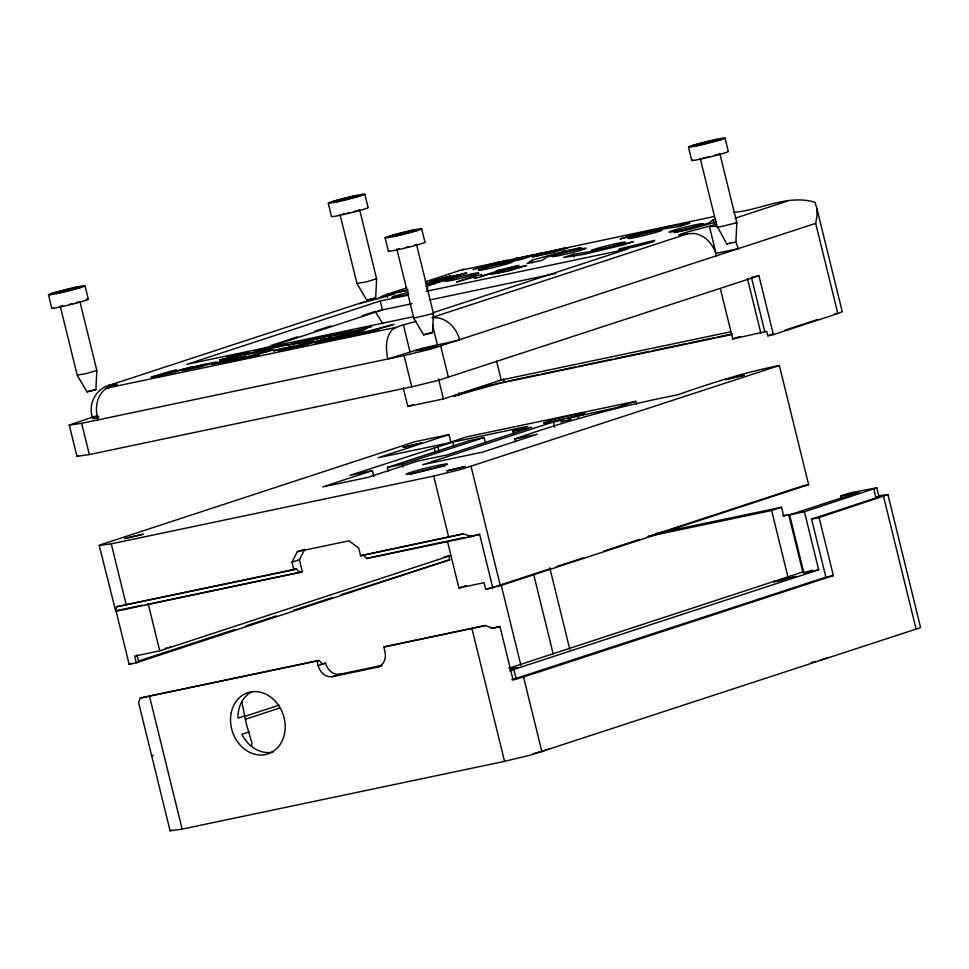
<?xml version="1.0" encoding="UTF-8"?>
<svg xmlns="http://www.w3.org/2000/svg" width="969" height="969" viewBox="0 0 969 969"><rect width="100%" height="100%" fill="white"/><g stroke="black" fill="none" stroke-linecap="round" stroke-linejoin="round"><path stroke-width="1.45" d="M60.223 306.083L77.217 375.269L86.956 391.827L91.183 391.04L95.883 389.671L96.852 370.521L79.858 301.335M339.998 214.44L356.992 283.626L366.73 300.184L369.819 299.675L375.657 298.028L376.626 278.878L359.632 209.692L358.07 210.334M396.842 249.069L413.836 318.256L423.574 334.814L427.801 334.026L432.501 332.658L433.47 313.496L416.476 244.309M720.391 288.81L732.709 338.956L766.673 331.362L767.775 335.819L773.395 334.644L837.834 313.532L815.68 223.367L817.049 215.312L816.794 208.129L815.026 202.327C787.906 193.909 760.495 210.116 733.618 212.429M251.346 746.324L252.073 743.453L246.356 724L241.802 701.641M322.544 664.153L319.08 660.458L140.263 698.043L138.567 702.452L170.084 830.784L182.136 829.125L504.558 761.368L531.472 754.839L919.206 628.082L920.55 627.379L887.943 494.59L878.544 495.716M299.918 572.606L296.344 568.96L116.559 606.739L115.735 611.318L302.28 571.843L299.433 559.743L304.763 549.338M116.559 606.739L293.861 569.772L291.996 562.177L297.301 551.676L303.515 549.726M426.772 289.368L427.983 287.975M531.654 260.31L527.184 263.532L542.18 260.382L546.649 257.148L581.121 247.628L566.126 250.777L531.654 260.31L532.32 262.987M715.812 219.321L713.087 219.89L708.618 223.112L674.145 232.645L689.141 229.496L716.43 221.949M97.942 415.992L92.37 417.167C87.04 400.912 100.11 383.009 117.128 384.439C99.553 386.147 92.951 404.376 98.16 419.843M415.931 321.405C407.997 323.803 399.47 325.124 392.36 329.545C385.238 337.466 385.723 349.203 387.782 358.99L422.508 348.186L459.669 339.998C456.69 327.873 445.595 316.1 432.283 317.832M773.395 334.644L758.921 275.729L438.327 380.393L411.764 386.813L89.342 454.558L76.939 456.338L69.271 425.088L95.228 416.234M76.939 456.338L78.114 455.684M77.677 375.027L86.52 373.549L96.646 370.424M86.956 391.827L89.39 391.028M357.464 283.384L366.294 281.906L376.432 278.793M366.73 300.184L367.445 299.893M414.296 318.002L433.47 313.496L432.416 313.496M423.574 334.814L427.111 333.724M717.666 227.267L726.944 244.067L735.871 241.911L736.84 222.761L719.846 153.574L718.271 154.216M726.944 244.067L727.658 243.776M115.735 611.318L99.226 545.486L100.558 544.784L414.853 441.743L448.974 434.572L450.767 441.876M115.335 611.112L116.001 610.761L129.168 664.322L136.254 662.832L449.761 559.731L448.768 555.721L443.984 557.175M129.168 664.322L131.893 663.232M170.617 646.723L169.078 647.353M834.515 313.895L835.52 313.362M816.794 208.129L842.255 311.727L837.834 313.532M151.721 756.014L153.066 755.311M170.084 830.784L171.428 830.082M511.838 679.754L825.867 577.161L811.586 519.105L878.071 497.23L878.968 496.758L876.763 487.831L804.44 511.765L789.626 514.878L803.87 572.909L818.672 569.796L804.44 511.765M887.943 494.59L819.084 517.555L811.586 519.105M462.383 269.939L714.371 216.475M359.293 303.709L384.584 296.817A20.943 1.054 -13.8 0 0 395.485 293.244L386.655 294.455L381.108 296.562A27.265 22.65 71.9 0 0 378.152 298.658M414.902 244.963L416.016 244.563M364.853 301.601L108.092 385.698L108.782 388.521M406.738 287.878L386.655 294.455L387.346 297.277M425.391 281.761L464.127 269.067M426.19 284.426L431.689 282.621L426.336 283.747M427.038 284.729L443.196 280.211L432.864 283.59L437.855 282.536L452.051 277.885L425.5 283.469M408.397 295.06L380.236 300.971L186.932 364.296L413.63 316.657M426.336 285.734L435.578 283.287L425.9 286.461M500.912 261.4L473.042 269.503L496.479 264.573L499.713 263.52L490.968 265.361L506.872 260.152M518.56 257.693L515.338 258.747L531.811 255.283L508.568 261.158L523.369 258.045L519.13 259.438L499.98 263.847L521.843 259.244L540.993 252.982M475.646 275.79L456.496 282.064L474.81 276.71L474.095 278.357L479.897 277.146L499.035 270.872L481.024 276.129L481.617 274.53L475.646 275.79L476.3 278.466M270.508 345.691L297.725 336.776M314.913 331.144L330.671 325.984M362.188 315.664L375.088 311.449L382.973 323.767M262.151 349.3L382.428 309.898L380.236 300.971M573.406 254.266L563.667 257.451L583.932 254.338L623.661 244.854L633.387 241.669L593.658 251.153L573.406 254.266L574.06 256.942M434.366 312.297L627.682 248.972L426.178 291.318M432.222 317.432L687.651 233.759L693.647 233.444A27.314 22.699 71.9 0 1 705.347 238.265A27.81 23.111 71.9 0 1 716.527 255.852M716.636 224.275L689.722 231.409A20.943 1.054 -13.8 0 0 678.821 234.982L687.651 233.759M735.289 218.158L786.925 201.237M69.271 425.088L81.662 423.32L404.085 355.562L430.648 349.143L815.68 223.367M403.237 387.794L407.816 406.423L413.46 404.582M407.816 406.423L443.427 398.937L501.227 380.005L730.759 331.773M466.319 392.082L454.013 396.115L499.301 383.409L732.612 334.341M732.709 338.956L739.904 336.606M448.974 434.572L378.164 457.768L447.145 443.269L466.973 436.777L635.676 401.323L636.391 404.23M767.775 335.819L773.492 333.954M784.951 330.199L817.884 319.407M513.558 433.955L512.88 431.205L527.754 426.336L452.765 442.094L349.882 475.355L372.375 470.619L373.816 476.506M372.375 470.619L322.81 486.862L367.796 477.414L417.373 461.171L447.363 454.873L531.618 427.268L512.88 431.205M388.387 471.588L387.37 467.47L469.166 440.677L484.161 437.528L485.505 443.027M387.37 467.47L402.365 464.321L484.161 437.528M571.322 419.274L563.389 421.297L562.953 419.516L553.335 421.915L422.702 464.708L482.683 452.099L537.214 434.245L514.721 438.969L515.387 441.719M514.721 438.969C567.846 420.28 622.074 405.648 677.331 394.892C710.846 383.239 744.555 372.35 779.355 365.483L808.618 484.67L500.331 585.664L485.711 589.394L484.064 582.696L458.918 587.977L447.412 541.114L370.594 557.466M635.676 401.323L615.848 407.816L568.331 418.172L568.767 419.952M99.226 545.486L111.265 543.827L433.688 476.082L460.602 469.553L779.355 365.483M291.996 562.177L299.433 559.743M293.861 569.772L296.344 568.96M297.301 551.676L349.034 540.811L358.736 548.163L360.601 555.746L463.388 533.858L471.37 536.584L479.643 534.343L492.797 587.904M363.072 554.934L366.767 558.544L369.128 557.769M136.254 662.832L134.606 656.134L159.752 650.853L450.791 555.503M138.652 660.991L234.74 629.511M246.211 625.756L276.335 615.884M293.546 610.252L332.27 597.558M340.87 594.748L449.761 559.731M458.918 587.977L466.101 585.627M496.14 586.366L550.622 568.524M556.363 566.647L583.604 557.72M603.687 551.143L639.528 539.394M648.128 536.584L802.998 485.844M647.643 536.547L771.615 510.493L781.523 507.247L783.727 516.198L788.681 514.575L802.707 571.649M140.263 698.043L319.08 660.458M317.081 661.112L318.183 665.582L325.62 663.147A13.808 11.471 71.9 0 0 340.155 674.17L381.447 665.497M841.298 498.95L840.583 496.019L850.479 492.785L876.763 487.831M318.183 665.582A13.808 11.471 71.9 0 0 332.718 676.604L376.953 667.314A13.808 11.471 71.9 0 0 384.911 651.556L383.821 647.086L385.807 646.444L485.178 625.562L493.294 628.263L499.956 626.507L513.11 680.068L523.551 677.004L833.364 575.574L819.084 517.555M789.626 514.878L859.031 492.143L840.583 496.019M332.718 676.604L340.155 674.17M376.953 667.314L381.919 665.691M245.266 715.728L237.962 718.126A32.219 26.769 71.9 0 1 251.092 692.12M244.636 716.454L279.048 705.19M245.375 719.252L279.835 707.964M249.239 731.898L241.935 734.296A32.219 26.781 71.9 0 0 272.979 752.126M508.882 668.247L803.822 571.625M803.87 572.909L812.361 570.123M509.646 670.827L818.672 569.796M76.624 302.485L78.283 301.977M471.576 390.386L486.196 386.268M485.711 589.394L494.699 586.839M354.279 211.448L356.398 210.842M714.492 155.331L716.612 154.725M98.899 416.718L92.806 418.705L97.881 418.002M165.42 648.431L167.455 647.849M511.317 669.676L517.519 667.653L509.864 668.913M408.337 292.287L393.026 296.466L391.803 297.846L408.676 294.31M369.165 299.397L371.43 298.815M729.378 243.267L730.481 242.989M568.331 418.172L573.43 416.815A21.887 1.102 -13.8 0 0 584.828 413.085L582.696 413.048A20.846 1.054 -13.8 0 0 565.448 416.67L554.958 419.359A21.887 1.102 -13.8 0 0 543.561 423.102L545.704 423.138A20.846 1.054 -13.8 0 0 562.953 419.516M811.307 662.53L815.462 661.427M532.829 753.773L537.056 752.659A24.177 1.223 -13.8 0 0 540.847 751.593M231.228 358.966L221.283 361.183L245.23 355.962L229.532 360.698L211.836 364.32L237.684 357.658L233.166 358.506M487.528 385.916L494.541 384.16M463.388 533.858L360.601 555.746M69.526 304.363L72.081 303.721M406.144 247.349L408.7 246.707M90.492 390.737L93.848 389.95M495.922 383.833L506.521 381.423M485.178 625.562L383.821 647.086M346.781 213.313L349.3 212.72M706.995 157.196L709.514 156.603M428.274 333.433L430.466 332.936M372.581 298.537L375.657 298.028M407.622 289.828L396.551 292.614L408.07 290.191M378.019 310.831L412.067 303.672M429.848 299.942L555.794 273.476M106.433 388.206L396.079 327.34M752.671 277.037L758.921 275.729M507.78 381.144L538.752 374.64M541.707 374.022L575.622 366.888M578.566 366.27L612.481 359.136M615.436 358.518L649.351 351.396M652.307 350.778L686.222 343.644M689.165 343.026L714.238 337.757M717.193 337.139L731.934 334.039M448.877 540.811L464.987 537.42M467.918 536.802L479.643 534.343M117.467 610.446L142.37 605.225M146.44 604.583L302.28 571.843M366.767 558.544L471.37 536.584M804.403 485.554L808.618 484.67M655.783 533.628L781.523 507.247M782.77 515.823L788.681 514.575M321.199 664.068L325.62 663.147M491.101 628.372L499.956 626.507M825.867 577.161L833.364 575.574M563.473 248.415L543.888 252.848L536.257 255.344L561.015 249.602L532.308 256.979L552.79 252.667L567.967 247.882L563.473 248.415L564.128 251.092M342.517 214.21L344.467 213.822M702.719 158.092L704.669 157.705M397.896 249.081L399.349 248.839M61.277 306.095L62.731 305.853M431.362 332.755L432.501 332.658M94.744 389.78L95.883 389.671M735.786 222.749L736.84 222.761L717.205 227.509L700.212 158.322M877.102 496.722L878.968 496.758M735.774 241.875L738.342 248.706L716.043 253.393L709.465 226.625L715.461 226.298A27.302 22.687 71.9 0 1 717.884 226.698M883.522 496.382L916.129 629.184M873.82 489.042L876.012 497.969M725.042 138.131A18.871 0.957 -13.8 0 1 696.759 145.822A18.871 0.957 -13.8 0 1 698.419 143.727A18.871 0.957 -13.8 0 1 725.042 138.131L728.325 151.515M751.423 277.304L764.795 331.749M747.462 278.6L760.835 333.057M713.087 219.89L714.068 223.912M688.438 146.985L691.721 160.382M771.615 510.493L787.821 576.458M577.56 415.871L578.214 418.547M553.335 421.915L554.656 427.268M503.614 378.94L504.437 382.283M549.786 567.822L569.808 649.339M496.588 361.146L501.227 380.005M533.749 574.738L553.19 653.905M421.672 228.866A18.871 0.957 -13.8 0 1 393.39 236.569A18.871 0.957 -13.8 0 1 395.049 234.462A18.871 0.957 -13.8 0 1 421.672 228.866L424.955 242.262M459.1 392.699L459.645 394.928M501.118 584.767L520.898 665.315M523.551 677.004L541.925 751.774M471.055 466.477L500.331 585.664M440.738 346.199L448.417 377.438M432.513 324.954L437.358 344.685M513.861 669.652L516.053 678.579M438.509 378.879L443.427 398.937M452.765 442.094L453.783 446.212M437.891 446.963L438.909 451.082M385.068 237.732L388.363 251.128M434.148 447.751L435.154 451.869M403.383 324.942L409.96 351.723M471.939 628.578L504.558 761.368M364.828 194.248A18.871 0.957 -13.8 0 1 336.546 201.94A18.871 0.957 -13.8 0 1 338.205 199.844A18.871 0.957 -13.8 0 1 364.828 194.248L368.123 207.632M404.085 355.562L411.764 386.813M433.688 476.082L448.708 537.226M402.365 464.321L403.043 467.07M328.225 203.115L331.519 216.499A18.871 0.957 -13.8 0 0 351.262 212.695A18.871 0.957 -13.8 0 0 367.748 207.475M85.054 285.891A18.871 0.957 -13.8 0 1 56.771 293.583A18.871 0.957 -13.8 0 1 58.431 291.475A18.871 0.957 -13.8 0 1 85.054 285.891L88.336 299.276M148.233 603.99L159.752 650.853M149.517 696.323L182.136 829.125M81.662 423.32L89.342 454.558M111.265 543.827L126.285 604.983M48.45 294.746L51.745 308.142M136.895 654.983L138.543 661.682M86.362 299.264A18.871 0.957 -13.8 0 1 71.476 304.339A18.871 0.957 -13.8 0 1 52.605 307.67M424.579 242.093A18.871 0.957 -13.8 0 1 405.708 247.907A18.871 0.957 -13.8 0 1 389.235 250.656M727.949 151.358A18.871 0.957 -13.8 0 1 709.066 157.16A18.871 0.957 -13.8 0 1 692.593 159.921M410.02 474.483A21.887 1.102 -13.8 0 1 418.039 472.133L428.516 469.444A20.846 1.054 -13.8 0 1 444.892 465.944M580.116 415.326A20.846 1.054 -13.8 0 0 565.884 418.451L555.394 421.152A21.887 1.102 -13.8 0 0 548.442 423.162M581.243 415.132A20.846 1.054 -13.8 0 1 583.132 414.829M563.389 421.297A20.846 1.054 -13.8 0 1 560.7 421.939M549.641 748.528A24.177 1.223 -13.8 0 1 548.515 749.122M545.91 750.054A24.177 1.223 -13.8 0 1 541.998 751.266M827.853 657.37A23.789 1.199 -13.8 0 1 820.319 660.046M256.119 350.669L257.851 351.153L245.084 354.666L263.071 351.117L279.314 345.8L267.323 349.119L256.119 350.669M182.426 370.449L200.692 366.754L217.044 361.849L201.189 365.01L191.583 367.554L208.989 363.702L182.426 370.449M313.641 339.55L325.257 336.546L313.641 339.55M309.281 339.707L298.04 343.171L287.345 345.206L309.281 339.707M292.541 343.971L300.814 342.093L292.541 343.971M429.861 281.761L460.372 274.518L447.412 278.418L451.602 277.473L466.549 272.931L436.341 280.247L450.96 275.911L445.837 277.073L429.861 281.761M251.528 353.067L264.731 349.966L251.528 353.067M362.757 331.277L340.979 337.902L315.143 343.208L338.302 338.157L354.266 333.384L321.623 341.027L334.899 337.067L362.757 331.277M619.772 248.815L618.549 250.208L635.422 246.659L653.506 241.717L654.729 240.324L619.772 248.815M219.491 362.43L232.572 359.426L219.491 362.43M329.654 336.195L340.676 334.22L352.777 330.671L329.654 336.195M249.215 352.486L236.618 356.447L219.442 360.044L243.255 353.83L226.782 357.416L232.608 355.817L249.215 352.486M526.458 265.542L508.434 271.017L490.544 274.469L508.58 269.007L526.458 265.542M330.986 335.201L300.051 343.353L316.294 338.024L330.986 335.201M335.298 334.911L347.072 331.992L335.298 334.911M519.323 267.262L497.569 272.883L507.538 269.636L519.323 267.262M415.762 350.669L425.815 348.997L437.552 345.558L415.762 350.669M496.988 270.569L496.431 270.86L504.098 269.6L518.863 265.421L496.988 270.569M124.626 538.57L142.988 534.246L124.626 538.57M403.189 447.315L421.563 442.99L403.189 447.315M447.036 470.813L465.411 466.489L447.036 470.813M725.611 379.557L743.986 375.233L725.611 379.557M774.207 581.545L773.65 581.836L784.187 579.886L796.082 576.398L774.207 581.545M312.502 341.682L296.986 346.72L278.491 351.287L303.624 343.329L312.502 341.682M152.351 376.662L151.164 377.268L166.462 373.925L155.44 377.22L162.647 375.706L193.582 366.476L159.97 375.051L176.503 370.061L169.284 371.575L152.351 376.662M54.603 292.759L52.653 293.389L64.281 290.954L56.735 293.425L59.739 292.795L80.851 287.236L69.223 289.683L76.769 287.212L54.603 292.759M334.378 201.116L332.428 201.758L344.056 199.311L336.509 201.782L339.513 201.152L360.625 195.605L348.997 198.039L356.544 195.568L353.552 196.198L334.378 201.116M391.222 235.746L389.272 236.375L400.9 233.941L393.353 236.412L396.357 235.782L417.469 230.222L405.841 232.669L413.388 230.198L410.384 230.828L391.222 235.746M694.591 144.999L692.641 145.641L704.269 143.194L696.723 145.665L699.715 145.035L720.827 139.488L709.211 141.922L716.757 139.451L713.753 140.081L694.591 144.999M277.885 346.611L274.772 347.629L287.599 344.564L277.885 346.611M629.741 235.818L620.003 239.004L659.732 229.508L679.984 226.395L689.722 223.209L669.47 226.322L629.741 235.818M345.291 333.518L342.541 334.414L363.048 330.114L365.797 329.206L358.142 330.817L371.636 326.396L345.291 333.518M229.919 361.11L224.76 362.648L253.805 356.544L258.965 355.005L248.149 357.282L273.912 349.591L229.919 361.11M279.46 349.155L273.621 350.899L293.462 346.212L279.46 349.155M298.379 346.696L292.904 348.331L305.586 345.182L298.379 346.696M323.803 339.114L301.407 345.788L331.023 337.6L323.803 339.114M350.039 335.868L344.879 337.406L373.913 331.301L379.085 329.763L368.268 332.04L394.032 324.349L350.039 335.868M422.702 468.996L417.591 470.353A21.887 1.102 -13.8 0 0 406.193 474.083L408.337 474.12A20.846 1.054 -13.8 0 0 425.585 470.498L436.062 467.809A21.887 1.102 -13.8 0 0 447.46 464.078L445.328 464.03A20.846 1.054 -13.8 0 0 428.08 467.652L422.702 468.996M599.012 249.396A17.49 0.884 -13.8 0 0 625.223 242.262A17.49 0.884 -13.8 0 0 600.55 247.446A17.49 0.884 -13.8 0 0 599.012 249.396M635.882 237.32A17.49 0.884 -13.8 0 0 662.093 230.186A17.49 0.884 -13.8 0 0 637.42 235.37A17.49 0.884 -13.8 0 0 635.882 237.32M676.871 230.876A17.49 0.884 -13.8 0 0 703.082 223.742A17.49 0.884 -13.8 0 0 678.409 228.926A17.49 0.884 -13.8 0 0 676.871 230.876M559.9 255.453A17.49 0.884 -13.8 0 0 586.112 248.318A17.49 0.884 -13.8 0 0 561.439 253.503A17.49 0.884 -13.8 0 0 559.9 255.453M452.596 280.15A17.49 0.884 -13.8 0 0 478.807 273.004A17.49 0.884 -13.8 0 0 454.134 278.188A17.49 0.884 -13.8 0 0 452.596 280.15M486.099 269.164A17.49 0.884 -13.8 0 0 512.31 262.03A17.49 0.884 -13.8 0 0 487.637 267.214A17.49 0.884 -13.8 0 0 486.099 269.164M231.3 712.469A32.219 26.769 71.9 0 0 265.53 754.56A32.219 26.769 71.9 0 0 276.759 702.913A32.219 26.769 71.9 0 0 231.3 712.469"/></g></svg>
